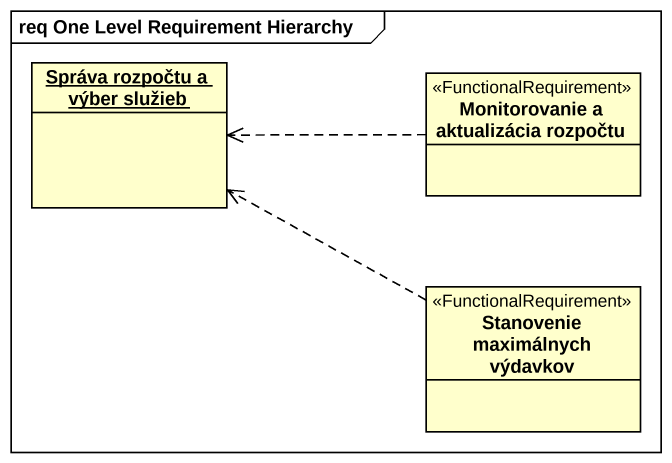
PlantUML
@startuml
mainframe req One Level Requirement Hierarchy
hide circle
hide empty members
object "Správa rozpočtu a výber služieb" as Správa_rozpočtu_a_výber
class "Monitorovanie a aktualizácia rozpočtu" as Monitorovanie_a <<FunctionalRequirement>>
class "Stanovenie maximálnych výdavkov" as Stanovenie_maximálnych <<FunctionalRequirement>>
Monitorovanie_a .left.> Správa_rozpočtu_a_výber
Stanovenie_maximálnych .left.> Správa_rozpočtu_a_výber
@enduml
